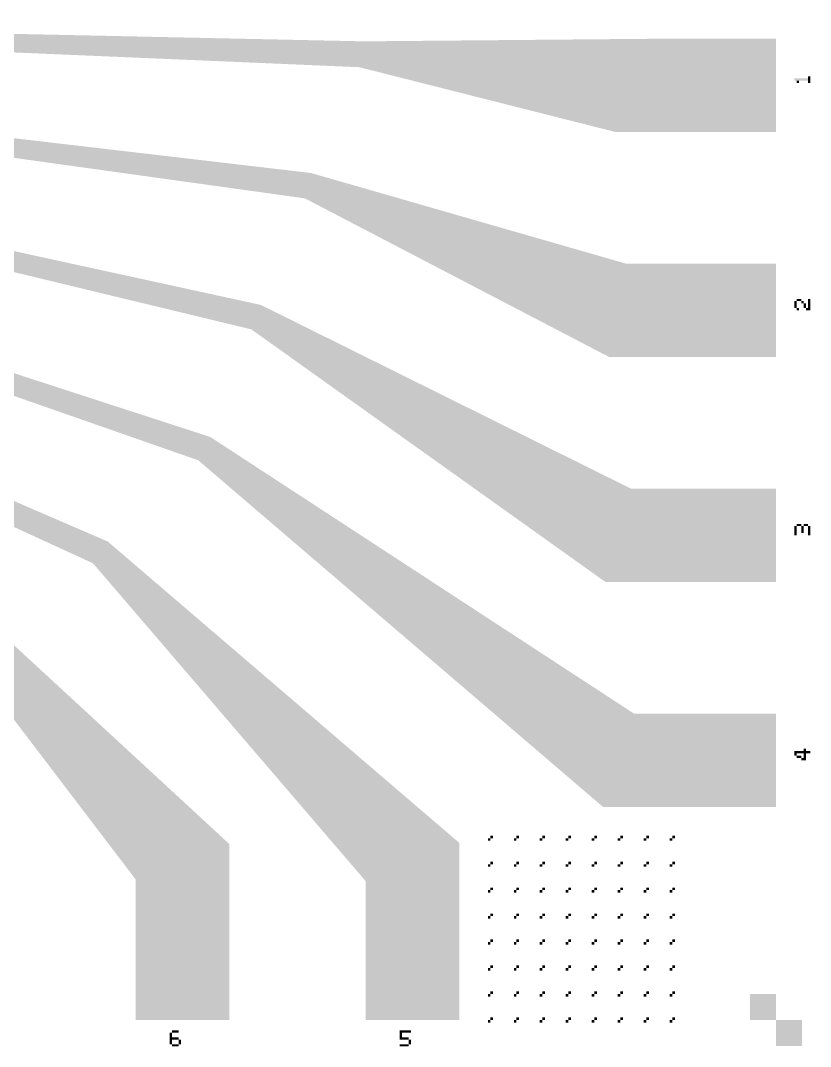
# Model space of a CAD drawing. Extents: x 149 to 8866, y 149 to 4853.
# Drawn here: x 7345 to 8866, y 149 to 2125 of the extents above; entities that cross this region are included whole.
import ezdxf

# ---------------------------------------------------------------- set-up
doc = ezdxf.new("R2010")
doc.units = 0
doc.layers.add('L1D0', color=1, linetype='CONTINUOUS')

msp = doc.modelspace()

# ---------------------------------------------------------------- linework, layer by layer
at = {"layer": 'L1D0'}
for points in [[(7997.364, 2035.091), (6130.04, 2114.994), (7997.364, 2085.061), (6130.04, 2125)], [(7997.364, 2035.091), (7997.364, 2085.061), (8006.892, 2035.091), (8006.892, 2084.857)], [(8006.892, 2035.091), (8006.892, 2084.857), (8491.811, 2035.091), (8491.811, 2089.19)], [(8491.811, 2089.19), (8582.468, 2090), (8800, 2089.19), (8800, 2090)], [(8491.811, 1910), (8491.811, 2089.19), (8800, 1910), (8800, 2089.19)], [(7892.637, 1782.452), (6080.289, 2034.912), (7892.637, 1832.698), (6080.289, 2045)], [(8491.811, 1910), (7997.364, 2035.091), (8491.811, 2035.091)], [(8861.667, 2008.889), (8861.667, 2017.778), (8866.111, 2008.889), (8866.111, 2017.778)], [(8835, 2008.889), (8835, 2013.333), (8861.667, 2008.889), (8861.667, 2013.333)], [(8839.444, 2004.444), (8839.444, 2008.889), (8843.889, 2004.444), (8843.889, 2008.889)], [(8861.667, 2004.444), (8861.667, 2008.889), (8866.111, 2004.444), (8866.111, 2008.889)], [(7789.624, 1530.121), (6030.538, 1954.727), (7789.624, 1581.184), (6030.538, 1965)], [(7558.982, 1322.808), (5980.791, 1874.427), (7710.701, 1322.808), (5980.791, 1885)], [(7892.637, 1825.179), (7892.637, 1832.698), (7925.611, 1825.179), (7904.188, 1831.345)], [(7892.637, 1782.452), (7892.637, 1825.179), (7925.611, 1782.452), (7925.611, 1825.179)], [(7925.611, 1765.254), (7925.611, 1825.179), (8133.804, 1765.254)], [(7393.33, 1121.54), (5928.906, 1795), (7513.175, 1121.54), (5954.182, 1795)], [(7925.611, 1765.254), (7892.637, 1782.452), (7925.611, 1782.452)], [(8133.804, 1656.667), (7925.611, 1765.254), (8133.804, 1765.254)], [(8133.804, 1656.667), (8133.804, 1765.254), (8511.061, 1656.667)], [(8478.917, 1476.667), (8133.804, 1656.667), (8800, 1476.667), (8800, 1656.667)], [(7789.624, 1530.121), (7789.624, 1581.184), (7902.765, 1530.121), (7808.04, 1577.166)], [(8835, 1571.111), (8835, 1584.444), (8839.444, 1571.111), (8839.444, 1584.444)], [(8839.444, 1584.444), (8839.444, 1588.889), (8848.333, 1584.444), (8848.333, 1588.889)], [(8848.333, 1580), (8848.333, 1584.444), (8852.778, 1580), (8852.778, 1584.444)], [(8861.667, 1571.111), (8861.667, 1588.889), (8866.111, 1571.111), (8866.111, 1588.889)], [(8839.444, 1566.667), (8839.444, 1571.111), (8843.889, 1566.667), (8843.889, 1571.111)], [(8852.778, 1571.111), (8852.778, 1580), (8857.222, 1571.111), (8857.222, 1580)], [(8857.222, 1566.667), (8857.222, 1571.111), (8866.111, 1566.667), (8866.111, 1571.111)], [(8219.466, 1223.333), (7789.624, 1530.121), (8520.48, 1223.333), (7902.765, 1530.121)], [(7687.442, 1277.908), (7558.982, 1322.808), (7779.444, 1277.908), (7710.701, 1322.808)], [(8256.917, 790), (7687.442, 1277.908), (8526.442, 790), (7779.444, 1277.908)], [(8471.665, 1043.333), (8219.466, 1223.333), (8800, 1043.333), (8800, 1223.333)], [(8835, 1133.333), (8835, 1151.111), (8839.444, 1133.333), (8839.444, 1151.111)], [(8839.444, 1151.111), (8839.444, 1155.556), (8848.333, 1151.111), (8848.333, 1155.556)], [(8848.333, 1137.778), (8848.333, 1151.111), (8852.778, 1137.778), (8852.778, 1151.111)], [(8852.778, 1151.111), (8852.778, 1155.556), (8861.667, 1151.111), (8861.667, 1155.556)], [(8861.667, 1133.333), (8861.667, 1151.111), (8866.111, 1133.333), (8866.111, 1151.111)], [(7484.741, 1079.502), (7393.33, 1121.54), (7562.188, 1079.502), (7513.175, 1121.54)], [(8010, 467.094), (7484.741, 1079.502), (8010, 695.415), (7562.188, 1079.502)], [(7567.143, 470.21), (7140.702, 1030.48), (7567.143, 705.187), (7214.98, 1030.48)], [(8467.009, 610), (8256.917, 790), (8800, 610), (8800, 790)], [(8835, 713.333), (8835, 717.778), (8852.778, 713.333), (8852.778, 717.778)], [(8835, 708.889), (8835, 713.333), (8839.444, 708.889), (8839.444, 713.333)], [(8852.778, 708.889), (8852.778, 722.222), (8857.222, 708.889), (8857.222, 722.222)], [(8857.222, 713.333), (8857.222, 717.778), (8866.111, 713.333), (8866.111, 717.778)], [(7567.143, 200), (7567.143, 705.187), (7747.143, 200), (7747.143, 538.921)], [(8010, 200), (8010, 695.415), (8190, 200), (8190, 541.03)], [(8839.444, 704.444), (8839.444, 708.889), (8848.333, 704.444), (8848.333, 708.889)], [(8848.333, 700), (8848.333, 704.444), (8857.222, 700), (8857.222, 704.444)], [(8852.778, 704.444), (8852.778, 708.889), (8857.222, 704.444), (8857.222, 708.889)], [(8250, 550), (8250, 555), (8255, 550), (8255, 555)], [(8300, 550), (8300, 555), (8305, 550), (8305, 555)], [(8350, 550), (8350, 555), (8355, 550), (8355, 555)], [(8400, 550), (8400, 555), (8405, 550), (8405, 555)], [(8450, 550), (8450, 555), (8455, 550), (8455, 555)], [(8500, 550), (8500, 555), (8505, 550), (8505, 555)], [(8550, 550), (8550, 555), (8555, 550), (8555, 555)], [(8600, 550), (8600, 555), (8605, 550), (8605, 555)], [(8245, 545), (8245, 550), (8250, 545), (8250, 550)], [(8295, 545), (8295, 550), (8300, 545), (8300, 550)], [(8345, 545), (8345, 550), (8350, 545), (8350, 550)], [(8395, 545), (8395, 550), (8400, 545), (8400, 550)], [(8445, 545), (8445, 550), (8450, 545), (8450, 550)], [(8495, 545), (8495, 550), (8500, 545), (8500, 550)], [(8545, 545), (8545, 550), (8550, 545), (8550, 550)], [(8595, 545), (8595, 550), (8600, 545), (8600, 550)], [(8245, 495), (8245, 500), (8250, 495), (8250, 500)], [(8250, 500), (8250, 505), (8255, 500), (8255, 505)], [(8295, 495), (8295, 500), (8300, 495), (8300, 500)], [(8300, 500), (8300, 505), (8305, 500), (8305, 505)], [(8345, 495), (8345, 500), (8350, 495), (8350, 500)], [(8350, 500), (8350, 505), (8355, 500), (8355, 505)], [(8395, 495), (8395, 500), (8400, 495), (8400, 500)], [(8400, 500), (8400, 505), (8405, 500), (8405, 505)], [(8445, 495), (8445, 500), (8450, 495), (8450, 500)], [(8450, 500), (8450, 505), (8455, 500), (8455, 505)], [(8495, 495), (8495, 500), (8500, 495), (8500, 500)], [(8500, 500), (8500, 505), (8505, 500), (8505, 505)], [(8545, 495), (8545, 500), (8550, 495), (8550, 500)], [(8550, 500), (8550, 505), (8555, 500), (8555, 505)], [(8595, 495), (8595, 500), (8600, 495), (8600, 500)], [(8600, 500), (8600, 505), (8605, 500), (8605, 505)], [(8250, 450), (8250, 455), (8255, 450), (8255, 455)], [(8300, 450), (8300, 455), (8305, 450), (8305, 455)], [(8350, 450), (8350, 455), (8355, 450), (8355, 455)], [(8400, 450), (8400, 455), (8405, 450), (8405, 455)], [(8450, 450), (8450, 455), (8455, 450), (8455, 455)], [(8500, 450), (8500, 455), (8505, 450), (8505, 455)], [(8550, 450), (8550, 455), (8555, 450), (8555, 455)], [(8600, 450), (8600, 455), (8605, 450), (8605, 455)], [(8245, 445), (8245, 450), (8250, 445), (8250, 450)], [(8295, 445), (8295, 450), (8300, 445), (8300, 450)], [(8345, 445), (8345, 450), (8350, 445), (8350, 450)], [(8395, 445), (8395, 450), (8400, 445), (8400, 450)], [(8445, 445), (8445, 450), (8450, 445), (8450, 450)], [(8495, 445), (8495, 450), (8500, 445), (8500, 450)], [(8545, 445), (8545, 450), (8550, 445), (8550, 450)], [(8595, 445), (8595, 450), (8600, 445), (8600, 450)], [(8245, 395), (8245, 400), (8250, 395), (8250, 400)], [(8250, 400), (8250, 405), (8255, 400), (8255, 405)], [(8295, 395), (8295, 400), (8300, 395), (8300, 400)], [(8300, 400), (8300, 405), (8305, 400), (8305, 405)], [(8345, 395), (8345, 400), (8350, 395), (8350, 400)], [(8350, 400), (8350, 405), (8355, 400), (8355, 405)], [(8395, 395), (8395, 400), (8400, 395), (8400, 400)], [(8400, 400), (8400, 405), (8405, 400), (8405, 405)], [(8445, 395), (8445, 400), (8450, 395), (8450, 400)], [(8450, 400), (8450, 405), (8455, 400), (8455, 405)], [(8495, 395), (8495, 400), (8500, 395), (8500, 400)], [(8500, 400), (8500, 405), (8505, 400), (8505, 405)], [(8545, 395), (8545, 400), (8550, 395), (8550, 400)], [(8550, 400), (8550, 405), (8555, 400), (8555, 405)], [(8595, 395), (8595, 400), (8600, 395), (8600, 400)], [(8600, 400), (8600, 405), (8605, 400), (8605, 405)], [(8245, 345), (8245, 350), (8250, 345), (8250, 350)], [(8250, 350), (8250, 355), (8255, 350), (8255, 355)], [(8295, 345), (8295, 350), (8300, 345), (8300, 350)], [(8300, 350), (8300, 355), (8305, 350), (8305, 355)], [(8345, 345), (8345, 350), (8350, 345), (8350, 350)], [(8350, 350), (8350, 355), (8355, 350), (8355, 355)], [(8395, 345), (8395, 350), (8400, 345), (8400, 350)], [(8400, 350), (8400, 355), (8405, 350), (8405, 355)], [(8445, 345), (8445, 350), (8450, 345), (8450, 350)], [(8450, 350), (8450, 355), (8455, 350), (8455, 355)], [(8495, 345), (8495, 350), (8500, 345), (8500, 350)], [(8500, 350), (8500, 355), (8505, 350), (8505, 355)], [(8545, 345), (8545, 350), (8550, 345), (8550, 350)], [(8550, 350), (8550, 355), (8555, 350), (8555, 355)], [(8595, 345), (8595, 350), (8600, 345), (8600, 350)], [(8600, 350), (8600, 355), (8605, 350), (8605, 355)], [(8245, 295), (8245, 300), (8250, 295), (8250, 300)], [(8250, 300), (8250, 305), (8255, 300), (8255, 305)], [(8295, 295), (8295, 300), (8300, 295), (8300, 300)], [(8300, 300), (8300, 305), (8305, 300), (8305, 305)], [(8345, 295), (8345, 300), (8350, 295), (8350, 300)], [(8350, 300), (8350, 305), (8355, 300), (8355, 305)], [(8395, 295), (8395, 300), (8400, 295), (8400, 300)], [(8400, 300), (8400, 305), (8405, 300), (8405, 305)], [(8445, 295), (8445, 300), (8450, 295), (8450, 300)], [(8450, 300), (8450, 305), (8455, 300), (8455, 305)], [(8495, 295), (8495, 300), (8500, 295), (8500, 300)], [(8500, 300), (8500, 305), (8505, 300), (8505, 305)], [(8545, 295), (8545, 300), (8550, 295), (8550, 300)], [(8550, 300), (8550, 305), (8555, 300), (8555, 305)], [(8595, 295), (8595, 300), (8600, 295), (8600, 300)], [(8600, 300), (8600, 305), (8605, 300), (8605, 305)], [(8245, 245), (8245, 250), (8250, 245), (8250, 250)], [(8250, 250), (8250, 255), (8255, 250), (8255, 255)], [(8295, 245), (8295, 250), (8300, 245), (8300, 250)], [(8300, 250), (8300, 255), (8305, 250), (8305, 255)], [(8345, 245), (8345, 250), (8350, 245), (8350, 250)], [(8350, 250), (8350, 255), (8355, 250), (8355, 255)], [(8395, 245), (8395, 250), (8400, 245), (8400, 250)], [(8400, 250), (8400, 255), (8405, 250), (8405, 255)], [(8445, 245), (8445, 250), (8450, 245), (8450, 250)], [(8450, 250), (8450, 255), (8455, 250), (8455, 255)], [(8495, 245), (8495, 250), (8500, 245), (8500, 250)], [(8500, 250), (8500, 255), (8505, 250), (8505, 255)], [(8545, 245), (8545, 250), (8550, 245), (8550, 250)], [(8550, 250), (8550, 255), (8555, 250), (8555, 255)], [(8595, 245), (8595, 250), (8600, 245), (8600, 250)], [(8600, 250), (8600, 255), (8605, 250), (8605, 255)], [(8750, 200), (8750, 250), (8800, 200), (8800, 250)], [(8245, 195), (8245, 200), (8250, 195), (8250, 200)], [(8250, 200), (8250, 205), (8255, 200), (8255, 205)], [(8295, 195), (8295, 200), (8300, 195), (8300, 200)], [(8300, 200), (8300, 205), (8305, 200), (8305, 205)], [(8345, 195), (8345, 200), (8350, 195), (8350, 200)], [(8350, 200), (8350, 205), (8355, 200), (8355, 205)], [(8395, 195), (8395, 200), (8400, 195), (8400, 200)], [(8400, 200), (8400, 205), (8405, 200), (8405, 205)], [(8445, 195), (8445, 200), (8450, 195), (8450, 200)], [(8450, 200), (8450, 205), (8455, 200), (8455, 205)], [(8495, 195), (8495, 200), (8500, 195), (8500, 200)], [(8500, 200), (8500, 205), (8505, 200), (8505, 205)], [(8545, 195), (8545, 200), (8550, 195), (8550, 200)], [(8550, 200), (8550, 205), (8555, 200), (8555, 205)], [(8595, 195), (8595, 200), (8600, 195), (8600, 200)], [(8600, 200), (8600, 205), (8605, 200), (8605, 205)], [(8800, 150), (8800, 200), (8850, 150), (8850, 200)], [(7636.587, 175.556), (7636.587, 180), (7649.921, 175.556), (7649.921, 180)], [(8075, 175.556), (8075, 180), (8097.222, 175.556), (8097.222, 180)], [(7632.143, 153.333), (7632.143, 175.556), (7636.587, 153.333), (7636.587, 175.556)], [(7636.587, 162.222), (7636.587, 166.667), (7649.921, 162.222), (7649.921, 166.667)], [(7649.921, 153.333), (7649.921, 162.222), (7654.365, 153.333), (7654.365, 162.222)], [(8075, 166.667), (8075, 175.556), (8079.444, 166.667), (8079.444, 175.556)], [(8075, 162.222), (8075, 166.667), (8092.778, 162.222), (8092.778, 166.667)], [(8092.778, 153.333), (8092.778, 162.222), (8097.222, 153.333), (8097.222, 162.222)], [(7636.587, 148.889), (7636.587, 153.333), (7649.921, 148.889), (7649.921, 153.333)], [(8075, 148.889), (8075, 153.333), (8092.778, 148.889), (8092.778, 153.333)]]:
    msp.add_solid(points, dxfattribs=at)

doc.saveas('drawing.dxf')
